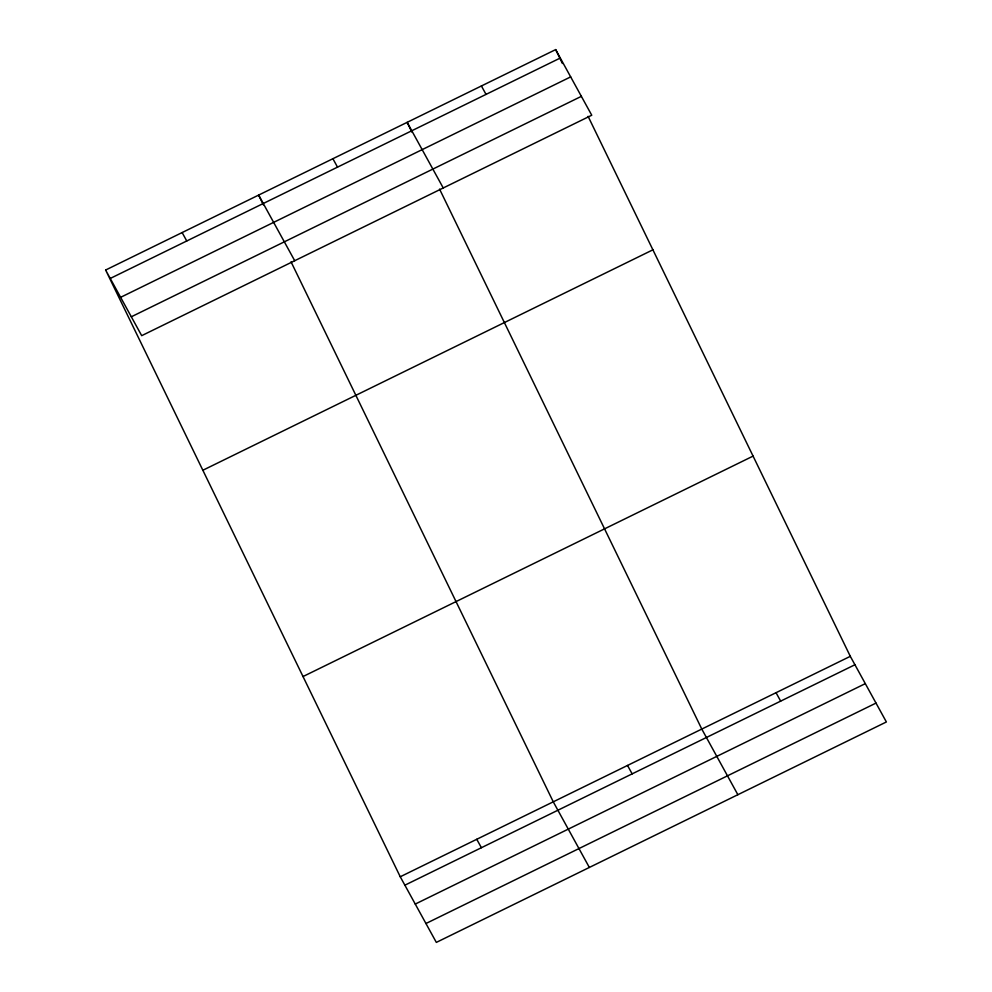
<?xml version="1.0" encoding="UTF-8"?>
<svg xmlns="http://www.w3.org/2000/svg" width="992" height="992" viewBox="0 0 992 992"><rect width="100%" height="100%" fill="white"/><g stroke="black" fill="none" stroke-linecap="round" stroke-linejoin="round"><path stroke-width="1.49" d="M105.623 270.035L555.669 49.6L591.753 115.233L141.695 335.668L105.623 270.035L400.247 876.767L436.331 942.4L886.377 721.965L850.305 656.332L588.082 116.337M110.248 278.454L560.294 58.02M120.627 297.327L570.673 76.892M131.316 316.783L581.374 96.348M202.852 470.258L652.897 249.823M303.019 676.544L753.077 456.109M400.247 876.767L850.305 656.332M404.885 885.186L854.93 664.752M415.264 904.072L865.309 683.637M425.952 923.515L875.998 703.092M481.405 85.969L486.03 94.389M776.042 692.714L780.667 701.121M443.238 187.972L407.154 122.338L411.878 132.072M737.862 794.716L701.79 729.083L439.555 189.088M332.89 158.708L337.516 167.127M627.527 765.452L632.152 773.872M294.711 260.722L258.639 195.089L263.364 204.823M589.347 867.454L553.263 801.821L291.04 261.826M182.131 232.562L186.756 240.969M476.755 839.294L481.393 847.714M555.669 49.6L562.414 63.5"/></g></svg>
